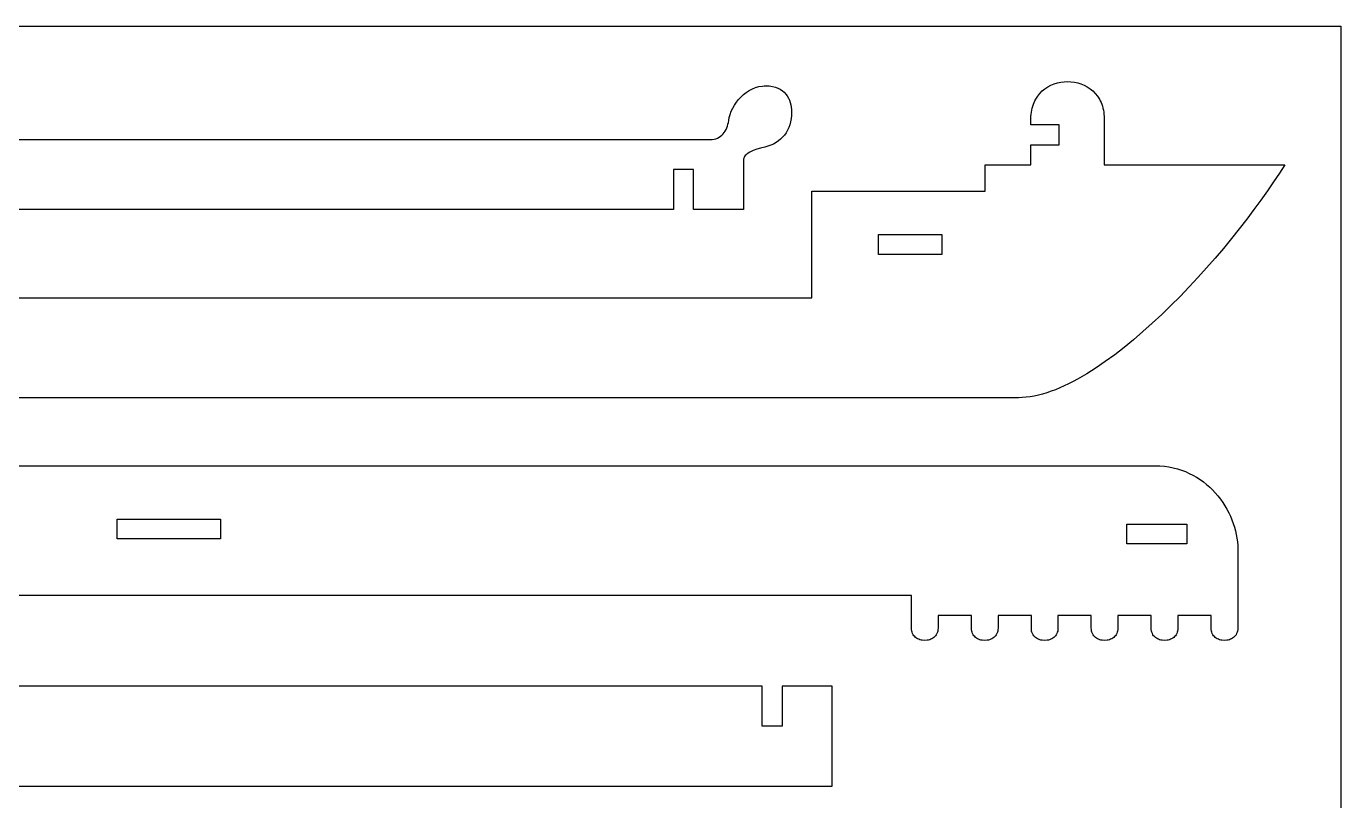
# Model space of a CAD drawing. Extents: x -4267 to 4267, y -2692 to 2692.
# Drawn here: x 1895 to 4267, y -1446 to -48 of the extents above; entities that cross this region are included whole.
import ezdxf

# ---------------------------------------------------------------- set-up
doc = ezdxf.new("R2010")
doc.units = 0
doc.header["$MEASUREMENT"] = 0
doc.layers.get('0').update_dxf_attribs({"linetype": 'CONTINUOUS'})

msp = doc.modelspace()

# ---------------------------------------------------------------- linework, layer by layer
for p, q in [((60.1, -48.1), (4267, -48.1)), ((4267, -48.1), (4267, -2692.4)), ((3194.3, -167.6), (3199.6, -164.2)), ((3199.6, -164.2), (3205.2, -161.3)), ((3205.2, -161.3), (3211, -158.9)), ((3211, -158.9), (3217, -157.1)), ((3217, -157.1), (3223.3, -156)), ((3223.3, -156), (3226.4, -155.8)), ((3226.4, -155.8), (3229.6, -155.7)), ((3229.6, -155.7), (3235.8, -155.9)), ((3235.8, -155.9), (3241.5, -156.7)), ((3241.5, -156.7), (3246.7, -158)), ((3246.7, -158), (3251.4, -159.7)), ((3251.4, -159.7), (3255.6, -161.9)), ((3255.6, -161.9), (3259.4, -164.4)), ((3259.4, -164.4), (3262.7, -167.3)), ((3724.1, -169.2), (3728.5, -164.7)), ((3728.5, -164.7), (3733.3, -160.8)), ((3733.3, -160.8), (3738.5, -157.4)), ((3738.5, -157.4), (3744, -154.5)), ((3744, -154.5), (3749.7, -152.1)), ((3749.7, -152.1), (3755.6, -150.3)), ((3755.6, -150.3), (3761.6, -149)), ((3761.6, -149), (3767.8, -148.2)), ((3767.8, -148.2), (3774, -147.9)), ((3774, -147.9), (3780.2, -148.2)), ((3780.2, -148.2), (3786.3, -149)), ((3786.3, -149), (3792.3, -150.3)), ((3792.3, -150.3), (3798.2, -152.1)), ((3798.2, -152.1), (3803.9, -154.5)), ((3803.9, -154.5), (3809.4, -157.4)), ((3809.4, -157.4), (3814.6, -160.8)), ((3814.6, -160.8), (3819.4, -164.7)), ((3819.4, -164.7), (3823.9, -169.2)), ((3172.8, -190.6), (3176.3, -185.4)), ((3176.3, -185.4), (3180.2, -180.5)), ((3180.2, -180.5), (3184.6, -175.8)), ((3184.6, -175.8), (3189.3, -171.5)), ((3189.3, -171.5), (3194.3, -167.6)), ((3262.7, -167.3), (3265.7, -170.5)), ((3265.7, -170.5), (3268.2, -173.9)), ((3268.2, -173.9), (3270.3, -177.6)), ((3270.3, -177.6), (3272.1, -181.5)), ((3272.1, -181.5), (3273.5, -185.6)), ((3273.5, -185.6), (3274.6, -189.7)), ((3274.6, -189.7), (3275.3, -194)), ((3711.1, -192.2), (3712.3, -188.9)), ((3712.3, -188.9), (3713.5, -185.7)), ((3713.5, -185.7), (3715, -182.6)), ((3715, -182.6), (3716.5, -179.6)), ((3716.5, -179.6), (3720.1, -174.1)), ((3720.1, -174.1), (3724.1, -169.2)), ((3823.9, -169.2), (3827.9, -174.1)), ((3827.9, -174.1), (3831.4, -179.6)), ((3831.4, -179.6), (3833, -182.6)), ((3833, -182.6), (3834.4, -185.7)), ((3834.4, -185.7), (3835.7, -188.9)), ((3835.7, -188.9), (3836.8, -192.2)), ((3162.5, -218.4), (3163.5, -212.7)), ((3163.5, -212.7), (3165, -207.1)), ((3165, -207.1), (3167.1, -201.5)), ((3167.1, -201.5), (3169.7, -196)), ((3169.7, -196), (3172.8, -190.6)), ((3275.7, -208.9), (3275.1, -214.8)), ((3275.3, -194), (3275.8, -198.3)), ((3275.9, -202.7), (3275.7, -208.9)), ((3275.8, -198.3), (3275.9, -202.7)), ((3707.9, -210.9), (3708.2, -206.9)), ((3707.9, -215), (3707.9, -210.9)), ((3708.2, -206.9), (3708.7, -203)), ((3708.7, -203), (3709.3, -199.3)), ((3709.3, -199.3), (3710.1, -195.7)), ((3710.1, -195.7), (3711.1, -192.2)), ((3836.8, -192.2), (3837.8, -195.7)), ((3837.8, -195.7), (3838.6, -199.3)), ((3838.6, -199.3), (3839.2, -203)), ((3839.2, -203), (3839.7, -206.9)), ((3839.7, -206.9), (3840, -210.9)), ((3840, -210.9), (3840.1, -215)), ((3156.2, -237.3), (3157.8, -234.5)), ((3157.8, -234.5), (3159.1, -231.5)), ((3159.1, -231.5), (3160.3, -228.4)), ((3160.3, -228.4), (3161.2, -225.1)), ((3161.2, -225.1), (3161.9, -221.8)), ((3161.9, -221.8), (3162.5, -218.4)), ((3268.6, -235.8), (3266.1, -240.3)), ((3270.8, -230.9), (3268.6, -235.8)), ((3272.6, -225.8), (3270.8, -230.9)), ((3274.1, -220.4), (3272.6, -225.8)), ((3275.1, -214.8), (3274.1, -220.4)), ((3707.9, -225.9), (3707.9, -215)), ((3759, -225.9), (3707.9, -225.9)), ((3759, -262), (3759, -225.9)), ((3840.1, -215), (3840.1, -298)), ((629.1, -252.6), (3129, -252.6)), ((3129, -252.6), (3132.7, -252.5)), ((3132.7, -252.5), (3136.2, -251.9)), ((3136.2, -251.9), (3139.5, -251.1)), ((3139.5, -251.1), (3142.5, -249.9)), ((3142.5, -249.9), (3145.3, -248.4)), ((3145.3, -248.4), (3147.9, -246.7)), ((3147.9, -246.7), (3150.3, -244.7)), ((3150.3, -244.7), (3152.5, -242.4)), ((3152.5, -242.4), (3154.5, -240)), ((3154.5, -240), (3156.2, -237.3)), ((3243.2, -260.7), (3238.3, -262.9)), ((3247.9, -258.1), (3243.2, -260.7)), ((3252.2, -255.2), (3247.9, -258.1)), ((3256.2, -252), (3252.2, -255.2)), ((3259.8, -248.4), (3256.2, -252)), ((3263.1, -244.5), (3259.8, -248.4)), ((3266.1, -240.3), (3263.1, -244.5)), ((3191.1, -283.2), (3190.1, -284.8)), ((3192.4, -281.5), (3191.1, -283.2)), ((3194.1, -279.9), (3192.4, -281.5)), ((3196.1, -278.4), (3194.1, -279.9)), ((3200.9, -275.4), (3196.1, -278.4)), ((3206.6, -272.6), (3200.9, -275.4)), ((3213.1, -270.1), (3206.6, -272.6)), ((3220.1, -267.9), (3213.1, -270.1)), ((3227.4, -266.1), (3220.1, -267.9)), ((3233, -264.7), (3227.4, -266.1)), ((3238.3, -262.9), (3233, -264.7)), ((3707.9, -262), (3759, -262)), ((3707.9, -298), (3707.9, -262)), ((3063, -306.7), (3063, -378.9)), ((3099.1, -306.7), (3063, -306.7)), ((3099.1, -378.9), (3099.1, -306.7)), ((3189.5, -286.5), (3189.3, -288.2)), ((3189.3, -288.2), (3189.3, -378.9)), ((3190.1, -284.8), (3189.5, -286.5)), ((3625.1, -298), (3707.9, -298)), ((3625.1, -346.1), (3625.1, -298)), ((3840.1, -298), (4165.9, -298)), ((4165.9, -298), (4156.3, -313.3)), ((4145.9, -329.2), (4134.7, -345.5)), ((4156.3, -313.3), (4145.9, -329.2)), ((3312.6, -346.1), (3625.1, -346.1)), ((3312.6, -538.4), (3312.6, -346.1)), ((4134.7, -345.5), (4123, -362.2)), ((3063, -378.9), (851.4, -378.9)), ((3189.3, -378.9), (3099.1, -378.9)), ((4110.5, -379.2), (4097.5, -396.4)), ((4123, -362.2), (4110.5, -379.2)), ((4097.5, -396.4), (4083.9, -413.9)), ((3432.7, -460.3), (3432.7, -424.2)), ((3432.7, -424.2), (3546.9, -424.2)), ((3546.9, -424.2), (3546.9, -460.3)), ((4083.9, -413.9), (4069.9, -431.4)), ((4055.3, -449.1), (4040.4, -466.7)), ((4069.9, -431.4), (4055.3, -449.1)), ((3546.9, -460.3), (3432.7, -460.3)), ((4040.4, -466.7), (4025, -484.2)), ((4025, -484.2), (4009.3, -501.6)), ((3993.3, -518.8), (3977, -535.7)), ((4009.3, -501.6), (3993.3, -518.8)), ((1100.9, -538.4), (3312.6, -538.4)), ((3977, -535.7), (3960.5, -552.3)), ((3943.9, -568.5), (3927, -584.2)), ((3960.5, -552.3), (3943.9, -568.5)), ((3927, -584.2), (3910.1, -599.4)), ((3893.1, -614), (3876.1, -627.9)), ((3910.1, -599.4), (3893.1, -614)), ((3876.1, -627.9), (3859.1, -641.1)), ((3842.2, -653.4), (3825.4, -665)), ((3859.1, -641.1), (3842.2, -653.4)), ((3792.2, -685.1), (3784, -689.5)), ((3800.4, -680.5), (3792.2, -685.1)), ((3808.7, -675.5), (3800.4, -680.5)), ((3817, -670.4), (3808.7, -675.5)), ((3825.4, -665), (3817, -670.4)), ((3736.4, -709.8), (3728.8, -712.1)), ((3744.2, -707.2), (3736.4, -709.8)), ((3752, -704.3), (3744.2, -707.2)), ((3759.9, -701), (3752, -704.3)), ((3767.9, -697.5), (3759.9, -701)), ((3775.9, -693.6), (3767.9, -697.5)), ((3784, -689.5), (3775.9, -693.6)), ((3685.2, -718.7), (974.7, -718.7)), ((3692.1, -718.5), (3685.2, -718.7)), ((3699.3, -718), (3692.1, -718.5)), ((3706.5, -717), (3699.3, -718)), ((3713.8, -715.7), (3706.5, -717)), ((3721.3, -714.1), (3713.8, -715.7)), ((3728.8, -712.1), (3721.3, -714.1)), ((1444, -841.6), (3932.1, -841.6)), ((3932.1, -841.6), (3940.5, -841.8)), ((3940.5, -841.8), (3948.7, -842.5)), ((3948.7, -842.5), (3956.8, -843.6)), ((3956.8, -843.6), (3964.6, -845.2)), ((3964.6, -845.2), (3972.2, -847.1)), ((3972.2, -847.1), (3979.6, -849.5)), ((3979.6, -849.5), (3986.7, -852.2)), ((3986.7, -852.2), (3993.7, -855.3)), ((3993.7, -855.3), (4000.4, -858.7)), ((4000.4, -858.7), (4006.9, -862.4)), ((4006.9, -862.4), (4013.2, -866.4)), ((4013.2, -866.4), (4019.2, -870.8)), ((4019.2, -870.8), (4024.9, -875.4)), ((4024.9, -875.4), (4030.5, -880.2)), ((4030.5, -880.2), (4035.7, -885.3)), ((4035.7, -885.3), (4040.7, -890.6)), ((4040.7, -890.6), (4045.4, -896.2)), ((4045.4, -896.2), (4049.9, -901.9)), ((4049.9, -901.9), (4054.1, -907.7)), ((4054.1, -907.7), (4058, -913.8)), ((4058, -913.8), (4061.6, -920)), ((4061.6, -920), (4064.9, -926.3)), ((2059.1, -973.8), (2059.1, -937.8)), ((2059.1, -937.8), (2245.4, -937.8)), ((2245.4, -937.8), (2245.4, -973.8)), ((3881, -946.8), (3989.2, -946.8)), ((3881, -982.8), (3881, -946.8)), ((3989.2, -946.8), (3989.2, -982.8)), ((4064.9, -926.3), (4068, -932.7)), ((4068, -932.7), (4070.7, -939.2)), ((4070.7, -939.2), (4073.2, -945.7)), ((4073.2, -945.7), (4075.3, -952.4)), ((4075.3, -952.4), (4077.1, -959)), ((4077.1, -959), (4078.6, -965.7)), ((4078.6, -965.7), (4079.7, -972.4)), ((4079.7, -972.4), (4080.6, -979.1)), ((2245.4, -973.8), (2059.1, -973.8)), ((3989.2, -982.8), (3881, -982.8)), ((4080.6, -979.1), (4081.1, -985.8)), ((4081.1, -985.8), (4081.3, -992.4)), ((4081.3, -992.4), (4081.3, -1134.7)), ((3492.3, -1076), (1845.3, -1076)), ((3492.3, -1134.7), (3492.3, -1076)), ((3540.4, -1112), (3540.4, -1134.7)), ((3600.5, -1112), (3540.4, -1112)), ((3600.5, -1134.7), (3600.5, -1112)), ((3648.6, -1112), (3648.6, -1134.7)), ((3708.7, -1112), (3648.6, -1112)), ((3708.7, -1134.7), (3708.7, -1112)), ((3756.7, -1112), (3756.7, -1134.7)), ((3816.8, -1112), (3756.7, -1112)), ((3816.8, -1134.7), (3816.8, -1112)), ((3864.9, -1112), (3864.9, -1134.7)), ((3925, -1112), (3864.9, -1112)), ((3925, -1134.7), (3925, -1112)), ((3973.1, -1112), (3973.1, -1134.7)), ((4033.2, -1112), (3973.1, -1112)), ((4033.2, -1134.7), (4033.2, -1112)), ((3492.4, -1137.4), (3492.3, -1134.7)), ((3492.8, -1140), (3492.4, -1137.4)), ((3540.2, -1137.4), (3539.8, -1140)), ((3540.4, -1134.7), (3540.2, -1137.4)), ((3600.6, -1137.4), (3600.5, -1134.7)), ((3601, -1140), (3600.6, -1137.4)), ((3648.4, -1137.4), (3648, -1140)), ((3648.6, -1134.7), (3648.4, -1137.4)), ((3708.8, -1137.4), (3708.7, -1134.7)), ((3709.2, -1140), (3708.8, -1137.4)), ((3756.6, -1137.4), (3756.2, -1140)), ((3756.7, -1134.7), (3756.6, -1137.4)), ((3817, -1137.4), (3816.8, -1134.7)), ((3817.4, -1140), (3817, -1137.4)), ((3864.8, -1137.4), (3864.4, -1140)), ((3864.9, -1134.7), (3864.8, -1137.4)), ((3925.1, -1137.4), (3925, -1134.7)), ((3925.5, -1140), (3925.1, -1137.4)), ((3973, -1137.4), (3972.5, -1140)), ((3973.1, -1134.7), (3973, -1137.4)), ((4033.3, -1137.4), (4033.2, -1134.7)), ((4033.7, -1140), (4033.3, -1137.4)), ((4081.1, -1137.4), (4080.7, -1140)), ((4081.3, -1134.7), (4081.1, -1137.4)), ((3493.5, -1142.3), (3492.8, -1140)), ((3494.4, -1144.5), (3493.5, -1142.3)), ((3495.5, -1146.6), (3494.4, -1144.5)), ((3496.7, -1148.4), (3495.5, -1146.6)), ((3498.2, -1150.1), (3496.7, -1148.4)), ((3499.8, -1151.6), (3498.2, -1150.1)), ((3501.6, -1152.9), (3499.8, -1151.6)), ((3503.5, -1154), (3501.6, -1152.9)), ((3505.4, -1155), (3503.5, -1154)), ((3507.5, -1155.8), (3505.4, -1155)), ((3509.7, -1156.4), (3507.5, -1155.8)), ((3511.9, -1156.8), (3509.7, -1156.4)), ((3516.3, -1157.2), (3511.9, -1156.8)), ((3520.8, -1156.8), (3516.3, -1157.2)), ((3523, -1156.4), (3520.8, -1156.8)), ((3525.2, -1155.8), (3523, -1156.4)), ((3527.2, -1155), (3525.2, -1155.8)), ((3529.2, -1154), (3527.2, -1155)), ((3531.1, -1152.9), (3529.2, -1154)), ((3532.9, -1151.6), (3531.1, -1152.9)), ((3534.5, -1150.1), (3532.9, -1151.6)), ((3535.9, -1148.4), (3534.5, -1150.1)), ((3537.2, -1146.6), (3535.9, -1148.4)), ((3538.3, -1144.5), (3537.2, -1146.6)), ((3539.2, -1142.3), (3538.3, -1144.5)), ((3539.8, -1140), (3539.2, -1142.3)), ((3601.7, -1142.3), (3601, -1140)), ((3602.5, -1144.5), (3601.7, -1142.3)), ((3603.6, -1146.6), (3602.5, -1144.5)), ((3604.9, -1148.4), (3603.6, -1146.6)), ((3606.4, -1150.1), (3604.9, -1148.4)), ((3608, -1151.6), (3606.4, -1150.1)), ((3609.7, -1152.9), (3608, -1151.6)), ((3611.6, -1154), (3609.7, -1152.9)), ((3613.6, -1155), (3611.6, -1154)), ((3615.7, -1155.8), (3613.6, -1155)), ((3617.8, -1156.4), (3615.7, -1155.8)), ((3620, -1156.8), (3617.8, -1156.4)), ((3624.5, -1157.2), (3620, -1156.8)), ((3629, -1156.8), (3624.5, -1157.2)), ((3631.2, -1156.4), (3629, -1156.8)), ((3633.3, -1155.8), (3631.2, -1156.4)), ((3635.4, -1155), (3633.3, -1155.8)), ((3637.4, -1154), (3635.4, -1155)), ((3639.3, -1152.9), (3637.4, -1154)), ((3641, -1151.6), (3639.3, -1152.9)), ((3642.7, -1150.1), (3641, -1151.6)), ((3644.1, -1148.4), (3642.7, -1150.1)), ((3645.4, -1146.6), (3644.1, -1148.4)), ((3646.5, -1144.5), (3645.4, -1146.6)), ((3647.4, -1142.3), (3646.5, -1144.5)), ((3648, -1140), (3647.4, -1142.3)), ((3709.8, -1142.3), (3709.2, -1140)), ((3710.7, -1144.5), (3709.8, -1142.3)), ((3711.8, -1146.6), (3710.7, -1144.5)), ((3713.1, -1148.4), (3711.8, -1146.6)), ((3714.6, -1150.1), (3713.1, -1148.4)), ((3716.2, -1151.6), (3714.6, -1150.1)), ((3717.9, -1152.9), (3716.2, -1151.6)), ((3719.8, -1154), (3717.9, -1152.9)), ((3721.8, -1155), (3719.8, -1154)), ((3723.9, -1155.8), (3721.8, -1155)), ((3726, -1156.4), (3723.9, -1155.8)), ((3728.2, -1156.8), (3726, -1156.4)), ((3732.7, -1157.2), (3728.2, -1156.8)), ((3737.2, -1156.8), (3732.7, -1157.2)), ((3739.4, -1156.4), (3737.2, -1156.8)), ((3741.5, -1155.8), (3739.4, -1156.4)), ((3743.6, -1155), (3741.5, -1155.8)), ((3745.6, -1154), (3743.6, -1155)), ((3747.5, -1152.9), (3745.6, -1154)), ((3749.2, -1151.6), (3747.5, -1152.9)), ((3750.8, -1150.1), (3749.2, -1151.6)), ((3752.3, -1148.4), (3750.8, -1150.1)), ((3753.6, -1146.6), (3752.3, -1148.4)), ((3754.7, -1144.5), (3753.6, -1146.6)), ((3755.5, -1142.3), (3754.7, -1144.5)), ((3756.2, -1140), (3755.5, -1142.3)), ((3818, -1142.3), (3817.4, -1140)), ((3818.9, -1144.5), (3818, -1142.3)), ((3820, -1146.6), (3818.9, -1144.5)), ((3821.3, -1148.4), (3820, -1146.6)), ((3822.7, -1150.1), (3821.3, -1148.4)), ((3824.3, -1151.6), (3822.7, -1150.1)), ((3826.1, -1152.9), (3824.3, -1151.6)), ((3828, -1154), (3826.1, -1152.9)), ((3830, -1155), (3828, -1154)), ((3832, -1155.8), (3830, -1155)), ((3834.2, -1156.4), (3832, -1155.8)), ((3836.4, -1156.8), (3834.2, -1156.4)), ((3840.9, -1157.2), (3836.4, -1156.8)), ((3845.4, -1156.8), (3840.9, -1157.2)), ((3847.6, -1156.4), (3845.4, -1156.8)), ((3849.7, -1155.8), (3847.6, -1156.4)), ((3851.8, -1155), (3849.7, -1155.8)), ((3853.8, -1154), (3851.8, -1155)), ((3855.6, -1152.9), (3853.8, -1154)), ((3857.4, -1151.6), (3855.6, -1152.9)), ((3859, -1150.1), (3857.4, -1151.6)), ((3860.5, -1148.4), (3859, -1150.1)), ((3861.8, -1146.6), (3860.5, -1148.4)), ((3862.8, -1144.5), (3861.8, -1146.6)), ((3863.7, -1142.3), (3862.8, -1144.5)), ((3864.4, -1140), (3863.7, -1142.3)), ((3926.2, -1142.3), (3925.5, -1140)), ((3927.1, -1144.5), (3926.2, -1142.3)), ((3928.2, -1146.6), (3927.1, -1144.5)), ((3929.4, -1148.4), (3928.2, -1146.6)), ((3930.9, -1150.1), (3929.4, -1148.4)), ((3932.5, -1151.6), (3930.9, -1150.1)), ((3934.3, -1152.9), (3932.5, -1151.6)), ((3936.2, -1154), (3934.3, -1152.9)), ((3938.1, -1155), (3936.2, -1154)), ((3940.2, -1155.8), (3938.1, -1155)), ((3942.4, -1156.4), (3940.2, -1155.8)), ((3944.6, -1156.8), (3942.4, -1156.4)), ((3949, -1157.2), (3944.6, -1156.8)), ((3953.5, -1156.8), (3949, -1157.2)), ((3955.7, -1156.4), (3953.5, -1156.8)), ((3957.9, -1155.8), (3955.7, -1156.4)), ((3960, -1155), (3957.9, -1155.8)), ((3961.9, -1154), (3960, -1155)), ((3963.8, -1152.9), (3961.9, -1154)), ((3965.6, -1151.6), (3963.8, -1152.9)), ((3967.2, -1150.1), (3965.6, -1151.6)), ((3968.7, -1148.4), (3967.2, -1150.1)), ((3969.9, -1146.6), (3968.7, -1148.4)), ((3971, -1144.5), (3969.9, -1146.6)), ((3971.9, -1142.3), (3971, -1144.5)), ((3972.5, -1140), (3971.9, -1142.3)), ((4034.4, -1142.3), (4033.7, -1140)), ((4035.3, -1144.5), (4034.4, -1142.3)), ((4036.3, -1146.6), (4035.3, -1144.5)), ((4037.6, -1148.4), (4036.3, -1146.6)), ((4039.1, -1150.1), (4037.6, -1148.4)), ((4040.7, -1151.6), (4039.1, -1150.1)), ((4042.5, -1152.9), (4040.7, -1151.6)), ((4044.3, -1154), (4042.5, -1152.9)), ((4046.3, -1155), (4044.3, -1154)), ((4048.4, -1155.8), (4046.3, -1155)), ((4050.5, -1156.4), (4048.4, -1155.8)), ((4052.7, -1156.8), (4050.5, -1156.4)), ((4057.2, -1157.2), (4052.7, -1156.8)), ((4061.7, -1156.8), (4057.2, -1157.2)), ((4063.9, -1156.4), (4061.7, -1156.8)), ((4066.1, -1155.8), (4063.9, -1156.4)), ((4068.1, -1155), (4066.1, -1155.8)), ((4070.1, -1154), (4068.1, -1155)), ((4072, -1152.9), (4070.1, -1154)), ((4073.8, -1151.6), (4072, -1152.9)), ((4075.4, -1150.1), (4073.8, -1151.6)), ((4076.8, -1148.4), (4075.4, -1150.1)), ((4078.1, -1146.6), (4076.8, -1148.4)), ((4079.2, -1144.5), (4078.1, -1146.6)), ((4080.1, -1142.3), (4079.2, -1144.5)), ((4080.7, -1140), (4080.1, -1142.3)), ((3223, -1239.7), (1011.4, -1239.7)), ((3223, -1311.8), (3223, -1239.7)), ((3349.2, -1239.7), (3259.1, -1239.7)), ((3259.1, -1239.7), (3259.1, -1311.8)), ((3349.2, -1420), (3349.2, -1239.7)), ((3259.1, -1311.8), (3223, -1311.8)), ((638.8, -1420), (3349.2, -1420))]:
    msp.add_line(p, q)

doc.saveas('drawing.dxf')
